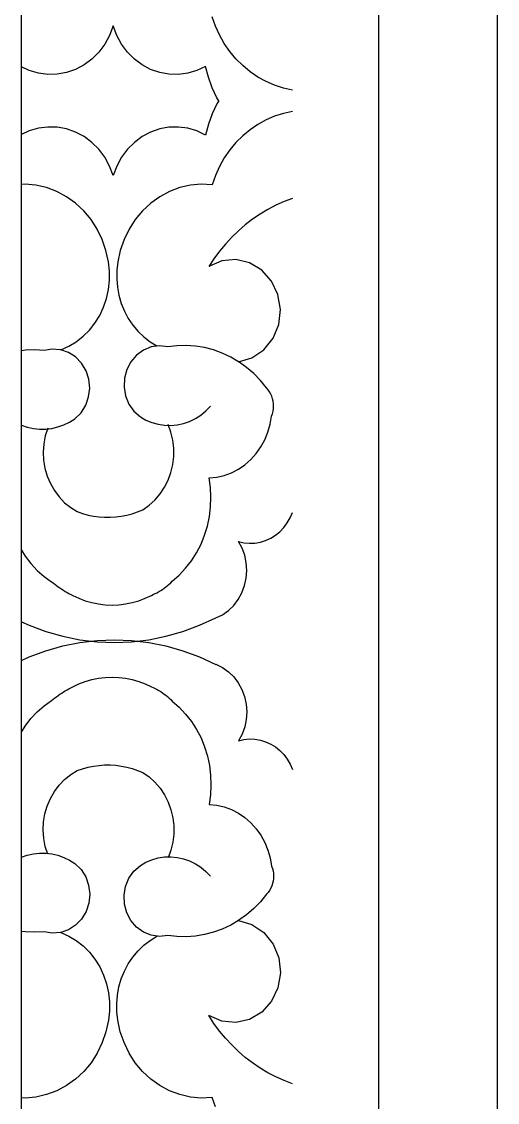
# Model space of a CAD drawing. Extents: x 1188826 to 1909461, y 608442 to 1651179.
# Drawn here: x 1668915 to 1669039.8, y 1030291.7 to 1030575.5 of the extents above; entities that cross this region are included whole.
import ezdxf

# ---------------------------------------------------------------- set-up
doc = ezdxf.new("R2010")
doc.units = 0
doc.header["$LTSCALE"] = 1000
doc.header["$MEASUREMENT"] = 0
doc.layers.add('立面线', color=40, linetype='Continuous')

msp = doc.modelspace()

# ---------------------------------------------------------------- linework, layer by layer
at = {"layer": '立面线'}
for p, q in [((1669039.81, 1028413.42), (1669039.81, 1032663.42)), ((1669008.6, 1032633.42), (1669008.6, 1028443.42)), ((1668914.97, 1028443.42), (1668914.97, 1032543.42)), ((1668965.8, 1030574.36), (1668964.93, 1030576.81)), ((1668938.97, 1030574.38), (1668938.03, 1030571.9)), ((1668939.91, 1030571.9), (1668938.97, 1030574.38)), ((1668966.87, 1030572.02), (1668965.8, 1030574.36)), ((1668936.77, 1030569.6), (1668935.22, 1030567.51)), ((1668938.03, 1030571.9), (1668936.77, 1030569.6)), ((1668941.17, 1030569.6), (1668939.91, 1030571.9)), ((1668942.73, 1030567.51), (1668941.17, 1030569.6)), ((1668968.13, 1030569.78), (1668966.87, 1030572.02)), ((1668969.58, 1030567.69), (1668968.13, 1030569.78)), ((1668935.22, 1030567.51), (1668933.39, 1030565.69)), ((1668944.55, 1030565.69), (1668942.73, 1030567.51)), ((1668971.2, 1030565.74), (1668969.58, 1030567.69)), ((1668931.35, 1030564.17), (1668929.12, 1030562.99)), ((1668933.39, 1030565.69), (1668931.35, 1030564.17)), ((1668946.59, 1030564.17), (1668944.55, 1030565.69)), ((1668948.82, 1030562.99), (1668946.59, 1030564.17)), ((1668972.98, 1030563.96), (1668971.2, 1030565.74)), ((1668974.9, 1030562.37), (1668972.98, 1030563.96)), ((1668916.97, 1030562.71), (1668914.97, 1030563.66)), ((1668919.36, 1030561.99), (1668916.97, 1030562.71)), ((1668921.82, 1030561.66), (1668919.36, 1030561.99)), ((1668924.31, 1030561.72), (1668921.82, 1030561.66)), ((1668926.76, 1030562.16), (1668924.31, 1030561.72)), ((1668929.12, 1030562.99), (1668926.76, 1030562.16)), ((1668951.19, 1030562.16), (1668948.82, 1030562.99)), ((1668953.63, 1030561.72), (1668951.19, 1030562.16)), ((1668956.12, 1030561.66), (1668953.63, 1030561.72)), ((1668958.58, 1030561.99), (1668956.12, 1030561.66)), ((1668960.98, 1030562.71), (1668958.58, 1030561.99)), ((1668963.25, 1030563.78), (1668960.98, 1030562.71)), ((1668963.98, 1030560.93), (1668963.25, 1030563.78)), ((1668976.95, 1030560.97), (1668974.9, 1030562.37)), ((1668964.97, 1030558.16), (1668963.98, 1030560.93)), ((1668979.11, 1030559.78), (1668976.95, 1030560.97)), ((1668981.36, 1030558.82), (1668979.11, 1030559.78)), ((1668983.69, 1030558.07), (1668981.36, 1030558.82)), ((1668966.22, 1030555.53), (1668964.97, 1030558.16)), ((1668966.68, 1030554.75), (1668966.22, 1030555.53)), ((1668986.06, 1030557.56), (1668983.69, 1030558.07)), ((1668966.22, 1030553.97), (1668964.97, 1030551.34)), ((1668966.68, 1030554.75), (1668966.22, 1030553.97)), ((1668964.97, 1030551.34), (1668963.98, 1030548.57)), ((1668979.11, 1030549.72), (1668976.95, 1030548.53)), ((1668981.36, 1030550.69), (1668979.11, 1030549.72)), ((1668983.69, 1030551.43), (1668981.36, 1030550.69)), ((1668986.06, 1030551.94), (1668983.69, 1030551.43)), ((1668919.36, 1030547.51), (1668916.97, 1030546.8)), ((1668921.82, 1030547.84), (1668919.36, 1030547.51)), ((1668924.31, 1030547.78), (1668921.82, 1030547.84)), ((1668926.76, 1030547.34), (1668924.31, 1030547.78)), ((1668929.12, 1030546.52), (1668926.76, 1030547.34)), ((1668951.19, 1030547.34), (1668948.82, 1030546.52)), ((1668953.63, 1030547.78), (1668951.19, 1030547.34)), ((1668956.12, 1030547.84), (1668953.63, 1030547.78)), ((1668958.58, 1030547.51), (1668956.12, 1030547.84)), ((1668960.98, 1030546.8), (1668958.58, 1030547.51)), ((1668963.98, 1030548.57), (1668963.25, 1030545.72)), ((1668974.9, 1030547.13), (1668972.98, 1030545.54)), ((1668976.95, 1030548.53), (1668974.9, 1030547.13)), ((1668916.97, 1030546.8), (1668914.97, 1030545.85)), ((1668931.35, 1030545.33), (1668929.12, 1030546.52)), ((1668933.39, 1030543.81), (1668931.35, 1030545.33)), ((1668946.59, 1030545.33), (1668944.55, 1030543.81)), ((1668948.82, 1030546.52), (1668946.59, 1030545.33)), ((1668963.25, 1030545.72), (1668960.98, 1030546.8)), ((1668972.98, 1030545.54), (1668971.2, 1030543.76)), ((1668935.22, 1030541.99), (1668933.39, 1030543.81)), ((1668936.77, 1030539.91), (1668935.22, 1030541.99)), ((1668942.73, 1030541.99), (1668941.17, 1030539.91)), ((1668944.55, 1030543.81), (1668942.73, 1030541.99)), ((1668969.58, 1030541.81), (1668968.13, 1030539.72)), ((1668971.2, 1030543.76), (1668969.58, 1030541.81)), ((1668938.03, 1030537.6), (1668936.77, 1030539.91)), ((1668941.17, 1030539.91), (1668939.91, 1030537.6)), ((1668968.13, 1030539.72), (1668966.87, 1030537.49)), ((1668938.97, 1030535.12), (1668938.03, 1030537.6)), ((1668939.91, 1030537.6), (1668938.97, 1030535.12)), ((1668966.87, 1030537.49), (1668965.8, 1030535.14)), ((1668915.86, 1030532.83), (1668914.97, 1030532.78)), ((1668918.7, 1030532.57), (1668915.86, 1030532.83)), ((1668962.09, 1030532.83), (1668959.24, 1030532.57)), ((1668964.93, 1030532.69), (1668962.09, 1030532.83)), ((1668965.8, 1030535.14), (1668964.93, 1030532.69)), ((1668921.49, 1030531.93), (1668918.7, 1030532.57)), ((1668924.18, 1030530.92), (1668921.49, 1030531.93)), ((1668926.73, 1030529.55), (1668924.18, 1030530.92)), ((1668953.76, 1030530.92), (1668951.21, 1030529.55)), ((1668956.45, 1030531.93), (1668953.76, 1030530.92)), ((1668959.24, 1030532.57), (1668956.45, 1030531.93)), ((1668929.11, 1030527.85), (1668926.73, 1030529.55)), ((1668931.26, 1030525.83), (1668929.11, 1030527.85)), ((1668948.83, 1030527.85), (1668946.68, 1030525.83)), ((1668951.21, 1030529.55), (1668948.83, 1030527.85)), ((1668981.7, 1030527.28), (1668979.59, 1030526.18)), ((1668983.86, 1030528.24), (1668981.7, 1030527.28)), ((1668986.06, 1030529.08), (1668983.86, 1030528.24)), ((1668933.17, 1030523.55), (1668931.26, 1030525.83)), ((1668946.68, 1030525.83), (1668944.77, 1030523.55)), ((1668977.55, 1030524.96), (1668975.57, 1030523.61)), ((1668979.59, 1030526.18), (1668977.55, 1030524.96)), ((1668934.79, 1030521.02), (1668933.17, 1030523.55)), ((1668944.77, 1030523.55), (1668943.15, 1030521.02)), ((1668973.67, 1030522.15), (1668971.84, 1030520.58)), ((1668975.57, 1030523.61), (1668973.67, 1030522.15)), ((1668936.11, 1030518.29), (1668934.79, 1030521.02)), ((1668943.15, 1030521.02), (1668941.84, 1030518.29)), ((1668970.1, 1030518.89), (1668968.45, 1030517.11)), ((1668971.84, 1030520.58), (1668970.1, 1030518.89)), ((1668937.09, 1030515.4), (1668936.11, 1030518.29)), ((1668941.84, 1030518.29), (1668940.85, 1030515.4)), ((1668968.45, 1030517.11), (1668966.89, 1030515.23)), ((1668937.73, 1030512.4), (1668937.09, 1030515.4)), ((1668940.85, 1030515.4), (1668940.21, 1030512.4)), ((1668965.44, 1030513.25), (1668964.09, 1030511.19)), ((1668966.89, 1030515.23), (1668965.44, 1030513.25)), ((1668971.18, 1030513.01), (1668967.51, 1030512.67)), ((1668974.78, 1030512.18), (1668971.18, 1030513.01)), ((1668938.01, 1030510), (1668937.73, 1030512.4)), ((1668938.02, 1030507.58), (1668938.01, 1030510)), ((1668939.95, 1030510.21), (1668939.91, 1030508.01)), ((1668940.21, 1030512.4), (1668939.95, 1030510.21)), ((1668967.51, 1030512.67), (1668964.09, 1030511.19)), ((1668977.99, 1030510.25), (1668974.78, 1030512.18)), ((1668980.55, 1030507.39), (1668977.99, 1030510.25)), ((1668937.76, 1030505.17), (1668938.02, 1030507.58)), ((1668939.91, 1030508.01), (1668940.09, 1030505.81)), ((1668982.22, 1030503.86), (1668980.55, 1030507.39)), ((1668937.24, 1030502.81), (1668937.76, 1030505.17)), ((1668940.09, 1030505.81), (1668940.49, 1030503.64)), ((1668936.47, 1030500.54), (1668937.24, 1030502.81)), ((1668940.49, 1030503.64), (1668941.1, 1030501.53)), ((1668941.1, 1030501.53), (1668941.92, 1030499.51)), ((1668982.87, 1030499.95), (1668982.22, 1030503.86)), ((1668935.46, 1030498.38), (1668936.47, 1030500.54)), ((1668941.92, 1030499.51), (1668942.93, 1030497.59)), ((1668982.43, 1030496), (1668982.87, 1030499.95)), ((1668932.76, 1030494.52), (1668934.21, 1030496.36)), ((1668934.21, 1030496.36), (1668935.46, 1030498.38)), ((1668942.93, 1030497.59), (1668944.13, 1030495.81)), ((1668944.13, 1030495.81), (1668945.51, 1030494.17)), ((1668980.94, 1030492.37), (1668982.43, 1030496)), ((1668931.11, 1030492.88), (1668932.76, 1030494.52)), ((1668945.51, 1030494.17), (1668947.03, 1030492.7)), ((1668925.26, 1030489.35), (1668927.33, 1030490.27)), ((1668927.33, 1030490.27), (1668929.29, 1030491.45)), ((1668929.29, 1030491.45), (1668931.11, 1030492.88)), ((1668947.03, 1030492.7), (1668948.7, 1030491.42)), ((1668948.7, 1030491.42), (1668950.48, 1030490.34)), ((1668951.14, 1030490.37), (1668948.97, 1030490.07)), ((1668953.31, 1030490.12), (1668951.14, 1030490.37)), ((1668955.71, 1030490.4), (1668953.31, 1030490.12)), ((1668958.14, 1030490.46), (1668955.71, 1030490.4)), ((1668960.56, 1030490.29), (1668958.14, 1030490.46)), ((1668962.95, 1030489.9), (1668960.56, 1030490.29)), ((1668978.53, 1030489.36), (1668980.94, 1030492.37)), ((1668916, 1030489.21), (1668914.97, 1030489.07)), ((1668918.42, 1030489.29), (1668916, 1030489.21)), ((1668920.84, 1030489.15), (1668918.42, 1030489.29)), ((1668922.99, 1030489.53), (1668920.84, 1030489.15)), ((1668925.17, 1030489.36), (1668922.99, 1030489.53)), ((1668925.26, 1030489.35), (1668925.17, 1030489.36)), ((1668927.25, 1030488.66), (1668925.26, 1030489.35)), ((1668929.13, 1030487.46), (1668927.25, 1030488.66)), ((1668930.7, 1030485.83), (1668929.13, 1030487.46)), ((1668945.12, 1030487.94), (1668943.63, 1030486.21)), ((1668946.93, 1030489.25), (1668945.12, 1030487.94)), ((1668948.97, 1030490.07), (1668946.93, 1030489.25)), ((1668965.31, 1030489.28), (1668962.95, 1030489.9)), ((1668967.61, 1030488.44), (1668965.31, 1030489.28)), ((1668969.83, 1030487.4), (1668967.61, 1030488.44)), ((1668971.87, 1030486.2), (1668969.83, 1030487.4)), ((1668971.87, 1030486.2), (1668975.42, 1030487.25)), ((1668975.42, 1030487.25), (1668978.53, 1030489.36)), ((1668931.87, 1030483.84), (1668930.7, 1030485.83)), ((1668943.63, 1030486.21), (1668942.56, 1030484.16)), ((1668971.95, 1030486.14), (1668971.87, 1030486.2)), ((1668973.97, 1030484.7), (1668971.95, 1030486.14)), ((1668975.87, 1030483.07), (1668973.97, 1030484.7)), ((1668932.6, 1030481.62), (1668931.87, 1030483.84)), ((1668932.83, 1030479.28), (1668932.6, 1030481.62)), ((1668941.95, 1030481.9), (1668941.84, 1030479.55)), ((1668942.56, 1030484.16), (1668941.95, 1030481.9)), ((1668977.63, 1030481.27), (1668975.87, 1030483.07)), ((1668932.55, 1030476.95), (1668932.83, 1030479.28)), ((1668941.84, 1030479.55), (1668942.24, 1030477.24)), ((1668979.23, 1030479.31), (1668977.63, 1030481.27)), ((1668979.66, 1030478.82), (1668979.23, 1030479.31)), ((1668980.03, 1030478.29), (1668979.66, 1030478.82)), ((1668931.78, 1030474.75), (1668932.55, 1030476.95)), ((1668942.24, 1030477.24), (1668943.12, 1030475.08)), ((1668980.35, 1030477.72), (1668980.03, 1030478.29)), ((1668980.62, 1030477.11), (1668980.35, 1030477.72)), ((1668980.83, 1030476.48), (1668980.62, 1030477.11)), ((1668980.98, 1030475.83), (1668980.83, 1030476.48)), ((1668930.56, 1030472.8), (1668931.78, 1030474.75)), ((1668943.12, 1030475.08), (1668944.44, 1030473.21)), ((1668944.44, 1030473.21), (1668946.12, 1030471.71)), ((1668961.99, 1030472.2), (1668963.32, 1030473.3)), ((1668963.32, 1030473.3), (1668964.52, 1030474.55)), ((1668980.79, 1030472.53), (1668980.95, 1030473.18)), ((1668980.95, 1030473.18), (1668981.06, 1030473.84)), ((1668981.07, 1030475.17), (1668980.98, 1030475.83)), ((1668981.06, 1030473.84), (1668981.09, 1030474.5)), ((1668981.09, 1030474.5), (1668981.07, 1030475.17)), ((1668926.05, 1030469.61), (1668927.54, 1030470.32)), ((1668927.54, 1030470.32), (1668928.96, 1030471.2)), ((1668928.96, 1030471.2), (1668930.56, 1030472.8)), ((1668946.12, 1030471.71), (1668947.6, 1030470.87)), ((1668947.6, 1030470.87), (1668949.17, 1030470.22)), ((1668949.17, 1030470.22), (1668950.79, 1030469.77)), ((1668957.43, 1030469.97), (1668959.02, 1030470.53)), ((1668959.02, 1030470.53), (1668960.55, 1030471.27)), ((1668960.55, 1030471.27), (1668961.99, 1030472.2)), ((1668980.21, 1030469.76), (1668980.57, 1030471.91)), ((1668980.57, 1030471.91), (1668980.79, 1030472.53)), ((1668914.97, 1030469.53), (1668916.44, 1030469.03)), ((1668916.44, 1030469.03), (1668918.04, 1030468.68)), ((1668918.04, 1030468.68), (1668919.66, 1030468.5)), ((1668919.66, 1030468.5), (1668921.29, 1030468.51)), ((1668921.81, 1030468.78), (1668921.17, 1030466.73)), ((1668921.29, 1030468.51), (1668922.91, 1030468.7)), ((1668922.91, 1030468.7), (1668924.5, 1030469.07)), ((1668924.5, 1030469.07), (1668926.05, 1030469.61)), ((1668950.79, 1030469.77), (1668952.44, 1030469.51)), ((1668952.44, 1030469.51), (1668954.12, 1030469.46)), ((1668954.12, 1030467.71), (1668953.38, 1030469.72)), ((1668954.12, 1030469.46), (1668955.79, 1030469.61)), ((1668954.63, 1030465.63), (1668954.12, 1030467.71)), ((1668955.79, 1030469.61), (1668957.43, 1030469.97)), ((1668978.8, 1030465.69), (1668979.61, 1030467.68)), ((1668979.61, 1030467.68), (1668980.21, 1030469.76)), ((1668920.77, 1030464.62), (1668920.62, 1030462.47)), ((1668921.17, 1030466.73), (1668920.77, 1030464.62)), ((1668954.89, 1030463.49), (1668954.63, 1030465.63)), ((1668977.77, 1030463.82), (1668978.8, 1030465.69)), ((1668920.62, 1030462.47), (1668920.73, 1030460.32)), ((1668954.89, 1030461.34), (1668954.89, 1030463.49)), ((1668975.13, 1030460.53), (1668976.54, 1030462.09)), ((1668976.54, 1030462.09), (1668977.77, 1030463.82)), ((1668920.73, 1030460.32), (1668921.08, 1030458.2)), ((1668954.16, 1030457.11), (1668954.65, 1030459.2)), ((1668954.65, 1030459.2), (1668954.89, 1030461.34)), ((1668971.86, 1030457.99), (1668973.56, 1030459.15)), ((1668973.56, 1030459.15), (1668975.13, 1030460.53)), ((1668921.08, 1030458.2), (1668921.67, 1030456.14)), ((1668921.67, 1030456.14), (1668922.5, 1030454.18)), ((1668953.44, 1030455.1), (1668954.16, 1030457.11)), ((1668966.15, 1030455.9), (1668968.12, 1030456.35)), ((1668968.12, 1030456.35), (1668970.04, 1030457.05)), ((1668970.04, 1030457.05), (1668971.86, 1030457.99)), ((1668922.5, 1030454.18), (1668923.55, 1030452.35)), ((1668951.32, 1030451.46), (1668952.48, 1030453.21)), ((1668952.48, 1030453.21), (1668953.44, 1030455.1)), ((1668964.14, 1030455.71), (1668966.15, 1030455.9)), ((1668964.51, 1030453.18), (1668964.14, 1030455.71)), ((1668923.55, 1030452.35), (1668924.8, 1030450.67)), ((1668924.8, 1030450.67), (1668926.24, 1030449.17)), ((1668949.96, 1030449.88), (1668951.32, 1030451.46)), ((1668964.65, 1030450.62), (1668964.51, 1030453.18)), ((1668964.57, 1030448.07), (1668964.65, 1030450.62)), ((1668926.24, 1030449.17), (1668927.84, 1030447.88)), ((1668927.84, 1030447.88), (1668929.58, 1030446.82)), ((1668946.74, 1030447.33), (1668948.42, 1030448.5)), ((1668948.42, 1030448.5), (1668949.96, 1030449.88)), ((1668964.26, 1030445.53), (1668964.57, 1030448.07)), ((1668929.58, 1030446.82), (1668930.97, 1030446.34)), ((1668930.97, 1030446.34), (1668932.39, 1030445.94)), ((1668932.39, 1030445.94), (1668933.83, 1030445.65)), ((1668933.83, 1030445.65), (1668935.28, 1030445.45)), ((1668935.28, 1030445.45), (1668936.74, 1030445.35)), ((1668936.74, 1030445.35), (1668938.21, 1030445.34)), ((1668938.21, 1030445.34), (1668939.67, 1030445.43)), ((1668939.67, 1030445.43), (1668941.12, 1030445.62)), ((1668941.12, 1030445.62), (1668942.56, 1030445.91)), ((1668942.56, 1030445.91), (1668943.98, 1030446.29)), ((1668943.98, 1030446.29), (1668945.38, 1030446.76)), ((1668945.38, 1030446.76), (1668946.74, 1030447.33)), ((1668963.74, 1030443.03), (1668964.26, 1030445.53)), ((1668984.68, 1030443.84), (1668985.45, 1030445.16)), ((1668985.45, 1030445.16), (1668986.06, 1030446.57)), ((1668962.99, 1030440.6), (1668963.74, 1030443.03)), ((1668982.73, 1030441.56), (1668983.77, 1030442.63)), ((1668983.77, 1030442.63), (1668984.68, 1030443.84)), ((1668962.04, 1030438.26), (1668962.99, 1030440.6)), ((1668977.61, 1030438.81), (1668979, 1030439.24)), ((1668979, 1030439.24), (1668980.33, 1030439.85)), ((1668980.33, 1030439.85), (1668981.58, 1030440.62)), ((1668981.58, 1030440.62), (1668982.73, 1030441.56)), ((1668914.97, 1030436.71), (1668915.93, 1030435.13)), ((1668960.88, 1030436.03), (1668962.04, 1030438.26)), ((1668972.83, 1030437.23), (1668971.9, 1030438.98)), ((1668971.9, 1030438.98), (1668973.31, 1030438.66)), ((1668973.52, 1030435.35), (1668972.83, 1030437.23)), ((1668973.31, 1030438.66), (1668974.74, 1030438.52)), ((1668974.74, 1030438.52), (1668976.19, 1030438.57)), ((1668976.19, 1030438.57), (1668977.61, 1030438.81)), ((1668915.93, 1030435.13), (1668917.4, 1030433.18)), ((1668958.01, 1030431.96), (1668959.53, 1030433.92)), ((1668959.53, 1030433.92), (1668960.88, 1030436.03)), ((1668973.93, 1030433.38), (1668973.52, 1030435.35)), ((1668974.06, 1030431.36), (1668973.93, 1030433.38)), ((1668917.4, 1030433.18), (1668919.04, 1030431.4)), ((1668919.04, 1030431.4), (1668920.84, 1030429.81)), ((1668956.32, 1030430.17), (1668958.01, 1030431.96)), ((1668973.9, 1030429.34), (1668974.06, 1030431.36)), ((1668920.84, 1030429.81), (1668922.78, 1030428.43)), ((1668922.78, 1030428.43), (1668923.21, 1030428.08)), ((1668923.21, 1030428.08), (1668923.66, 1030427.74)), ((1668923.66, 1030427.74), (1668924.11, 1030427.41)), ((1668953.25, 1030427.41), (1668953.67, 1030427.77)), ((1668953.67, 1030427.77), (1668954.08, 1030428.16)), ((1668954.08, 1030428.16), (1668954.47, 1030428.55)), ((1668954.47, 1030428.55), (1668956.32, 1030430.17)), ((1668973.47, 1030427.38), (1668973.9, 1030429.34)), ((1668924.11, 1030427.41), (1668924.56, 1030427.09)), ((1668924.56, 1030427.09), (1668925.02, 1030426.78)), ((1668925.02, 1030426.78), (1668925.48, 1030426.47)), ((1668925.48, 1030426.47), (1668925.95, 1030426.18)), ((1668925.95, 1030426.18), (1668926.43, 1030425.89)), ((1668926.43, 1030425.89), (1668926.9, 1030425.61)), ((1668926.9, 1030425.61), (1668927.39, 1030425.34)), ((1668927.39, 1030425.34), (1668927.87, 1030425.08)), ((1668927.87, 1030425.08), (1668928.36, 1030424.83)), ((1668928.36, 1030424.83), (1668929.99, 1030424.06)), ((1668947.39, 1030424.06), (1668949.02, 1030424.83)), ((1668949.02, 1030424.83), (1668949.52, 1030425.05)), ((1668949.52, 1030425.05), (1668950.02, 1030425.28)), ((1668950.02, 1030425.28), (1668950.51, 1030425.54)), ((1668950.51, 1030425.54), (1668950.99, 1030425.81)), ((1668950.99, 1030425.81), (1668951.46, 1030426.09)), ((1668951.46, 1030426.09), (1668951.92, 1030426.4)), ((1668951.92, 1030426.4), (1668952.37, 1030426.72)), ((1668952.37, 1030426.72), (1668952.81, 1030427.06)), ((1668952.81, 1030427.06), (1668953.25, 1030427.41)), ((1668971.81, 1030423.77), (1668972.77, 1030425.5)), ((1668972.77, 1030425.5), (1668973.47, 1030427.38)), ((1668929.99, 1030424.06), (1668931.67, 1030423.42)), ((1668931.67, 1030423.42), (1668933.39, 1030422.92)), ((1668933.39, 1030422.92), (1668935.14, 1030422.57)), ((1668935.14, 1030422.57), (1668936.91, 1030422.35)), ((1668936.91, 1030422.35), (1668938.69, 1030422.28)), ((1668938.69, 1030422.28), (1668940.47, 1030422.35)), ((1668940.47, 1030422.35), (1668942.24, 1030422.57)), ((1668942.24, 1030422.57), (1668943.99, 1030422.92)), ((1668943.99, 1030422.92), (1668945.71, 1030423.42)), ((1668945.71, 1030423.42), (1668947.39, 1030424.06)), ((1668969.22, 1030420.85), (1668970.62, 1030422.2)), ((1668970.62, 1030422.2), (1668971.81, 1030423.77)), ((1668965.95, 1030418.91), (1668967.65, 1030419.75)), ((1668967.65, 1030419.75), (1668969.22, 1030420.85)), ((1668914.97, 1030417.89), (1668916.96, 1030416.98)), ((1668916.96, 1030416.98), (1668921.34, 1030415.36)), ((1668957.27, 1030415.36), (1668961.65, 1030416.98)), ((1668961.65, 1030416.98), (1668965.95, 1030418.95)), ((1668921.34, 1030415.36), (1668925.78, 1030414.09)), ((1668925.78, 1030414.09), (1668930.26, 1030413.18)), ((1668948.35, 1030413.18), (1668952.83, 1030414.09)), ((1668952.83, 1030414.09), (1668957.27, 1030415.36)), ((1668921.34, 1030410.28), (1668925.78, 1030411.54)), ((1668925.78, 1030411.54), (1668930.26, 1030412.45)), ((1668930.26, 1030413.18), (1668934.77, 1030412.63)), ((1668930.26, 1030412.45), (1668934.77, 1030413)), ((1668934.77, 1030413), (1668939.3, 1030413.18)), ((1668934.77, 1030412.63), (1668939.3, 1030412.45)), ((1668939.3, 1030413.18), (1668943.83, 1030413)), ((1668939.3, 1030412.45), (1668943.83, 1030412.63)), ((1668943.83, 1030412.63), (1668948.35, 1030413.18)), ((1668943.83, 1030413), (1668948.35, 1030412.45)), ((1668948.35, 1030412.45), (1668952.83, 1030411.54)), ((1668952.83, 1030411.54), (1668957.27, 1030410.28)), ((1668914.97, 1030407.74), (1668916.96, 1030408.66)), ((1668916.96, 1030408.66), (1668921.34, 1030410.28)), ((1668957.27, 1030410.28), (1668961.65, 1030408.66)), ((1668961.65, 1030408.66), (1668965.95, 1030406.69)), ((1668965.95, 1030406.73), (1668967.65, 1030405.89)), ((1668967.65, 1030405.89), (1668969.22, 1030404.78)), ((1668929.99, 1030401.57), (1668931.67, 1030402.21)), ((1668931.67, 1030402.21), (1668933.39, 1030402.71)), ((1668933.39, 1030402.71), (1668935.14, 1030403.07)), ((1668935.14, 1030403.07), (1668936.91, 1030403.28)), ((1668936.91, 1030403.28), (1668938.69, 1030403.35)), ((1668938.69, 1030403.35), (1668940.47, 1030403.28)), ((1668940.47, 1030403.28), (1668942.24, 1030403.07)), ((1668942.24, 1030403.07), (1668943.99, 1030402.71)), ((1668943.99, 1030402.71), (1668945.71, 1030402.21)), ((1668945.71, 1030402.21), (1668947.39, 1030401.57)), ((1668969.22, 1030404.78), (1668970.62, 1030403.43)), ((1668970.62, 1030403.43), (1668971.81, 1030401.87)), ((1668925.48, 1030399.16), (1668925.95, 1030399.46)), ((1668925.95, 1030399.46), (1668926.43, 1030399.74)), ((1668926.43, 1030399.74), (1668926.9, 1030400.02)), ((1668926.9, 1030400.02), (1668927.39, 1030400.29)), ((1668927.39, 1030400.29), (1668927.87, 1030400.55)), ((1668927.87, 1030400.55), (1668928.36, 1030400.81)), ((1668928.36, 1030400.81), (1668929.99, 1030401.57)), ((1668947.39, 1030401.57), (1668949.02, 1030400.81)), ((1668949.02, 1030400.81), (1668949.52, 1030400.59)), ((1668949.52, 1030400.59), (1668950.02, 1030400.35)), ((1668950.02, 1030400.35), (1668950.51, 1030400.1)), ((1668950.51, 1030400.1), (1668950.99, 1030399.83)), ((1668950.99, 1030399.83), (1668951.46, 1030399.54)), ((1668951.46, 1030399.54), (1668951.92, 1030399.24)), ((1668971.81, 1030401.87), (1668972.77, 1030400.13)), ((1668972.77, 1030400.13), (1668973.47, 1030398.26)), ((1668920.84, 1030395.82), (1668922.78, 1030397.21)), ((1668922.78, 1030397.21), (1668923.21, 1030397.55)), ((1668923.21, 1030397.55), (1668923.66, 1030397.89)), ((1668923.66, 1030397.89), (1668924.11, 1030398.22)), ((1668924.11, 1030398.22), (1668924.56, 1030398.54)), ((1668924.56, 1030398.54), (1668925.02, 1030398.85)), ((1668925.02, 1030398.85), (1668925.48, 1030399.16)), ((1668951.92, 1030399.24), (1668952.37, 1030398.92)), ((1668952.37, 1030398.92), (1668952.81, 1030398.58)), ((1668952.81, 1030398.58), (1668953.25, 1030398.23)), ((1668953.25, 1030398.23), (1668953.67, 1030397.86)), ((1668953.67, 1030397.86), (1668954.08, 1030397.48)), ((1668954.08, 1030397.48), (1668954.47, 1030397.08)), ((1668954.47, 1030397.08), (1668956.32, 1030395.47)), ((1668973.47, 1030398.26), (1668973.9, 1030396.29)), ((1668917.4, 1030392.45), (1668919.04, 1030394.23)), ((1668919.04, 1030394.23), (1668920.84, 1030395.82)), ((1668956.32, 1030395.47), (1668958.01, 1030393.67)), ((1668958.01, 1030393.67), (1668959.53, 1030391.71)), ((1668973.9, 1030396.29), (1668974.06, 1030394.27)), ((1668974.06, 1030394.27), (1668973.93, 1030392.26)), ((1668915.93, 1030390.51), (1668917.4, 1030392.45)), ((1668959.53, 1030391.71), (1668960.88, 1030389.61)), ((1668973.93, 1030392.26), (1668973.52, 1030390.28)), ((1668914.97, 1030388.93), (1668915.93, 1030390.51)), ((1668960.88, 1030389.61), (1668962.04, 1030387.37)), ((1668972.83, 1030388.4), (1668971.9, 1030386.65)), ((1668973.52, 1030390.28), (1668972.83, 1030388.4)), ((1668962.04, 1030387.37), (1668962.99, 1030385.03)), ((1668971.9, 1030386.65), (1668973.31, 1030386.98)), ((1668973.31, 1030386.98), (1668974.74, 1030387.11)), ((1668974.74, 1030387.11), (1668976.19, 1030387.06)), ((1668976.19, 1030387.06), (1668977.61, 1030386.82)), ((1668977.61, 1030386.82), (1668979, 1030386.39)), ((1668979, 1030386.39), (1668980.33, 1030385.79)), ((1668980.33, 1030385.79), (1668981.58, 1030385.01)), ((1668962.99, 1030385.03), (1668963.74, 1030382.6)), ((1668963.74, 1030382.6), (1668964.26, 1030380.11)), ((1668981.58, 1030385.01), (1668982.73, 1030384.08)), ((1668982.73, 1030384.08), (1668983.77, 1030383)), ((1668983.77, 1030383), (1668984.68, 1030381.79)), ((1668930.97, 1030379.3), (1668932.39, 1030379.69)), ((1668932.39, 1030379.69), (1668933.83, 1030379.98)), ((1668933.83, 1030379.98), (1668935.28, 1030380.18)), ((1668935.28, 1030380.18), (1668936.74, 1030380.29)), ((1668936.74, 1030380.29), (1668938.21, 1030380.29)), ((1668938.21, 1030380.29), (1668939.67, 1030380.2)), ((1668939.67, 1030380.2), (1668941.12, 1030380.01)), ((1668941.12, 1030380.01), (1668942.56, 1030379.73)), ((1668942.56, 1030379.73), (1668943.98, 1030379.34)), ((1668964.26, 1030380.11), (1668964.57, 1030377.57)), ((1668984.68, 1030381.79), (1668985.45, 1030380.48)), ((1668985.45, 1030380.48), (1668986.06, 1030379.07)), ((1668926.24, 1030376.46), (1668927.84, 1030377.75)), ((1668927.84, 1030377.75), (1668929.58, 1030378.81)), ((1668929.58, 1030378.81), (1668930.97, 1030379.3)), ((1668943.98, 1030379.34), (1668945.38, 1030378.87)), ((1668945.38, 1030378.87), (1668946.74, 1030378.3)), ((1668946.74, 1030378.3), (1668948.42, 1030377.14)), ((1668948.42, 1030377.14), (1668949.96, 1030375.76)), ((1668964.57, 1030377.57), (1668964.65, 1030375.01)), ((1668923.55, 1030373.29), (1668924.8, 1030374.97)), ((1668924.8, 1030374.97), (1668926.24, 1030376.46)), ((1668949.96, 1030375.76), (1668951.32, 1030374.18)), ((1668951.32, 1030374.18), (1668952.48, 1030372.43)), ((1668964.65, 1030375.01), (1668964.51, 1030372.46)), ((1668921.67, 1030369.49), (1668922.5, 1030371.45)), ((1668922.5, 1030371.45), (1668923.55, 1030373.29)), ((1668952.48, 1030372.43), (1668953.44, 1030370.53)), ((1668964.51, 1030372.46), (1668964.14, 1030369.93)), ((1668921.08, 1030367.43), (1668921.67, 1030369.49)), ((1668953.44, 1030370.53), (1668954.16, 1030368.53)), ((1668954.16, 1030368.53), (1668954.65, 1030366.44)), ((1668964.14, 1030369.93), (1668966.15, 1030369.73)), ((1668966.15, 1030369.73), (1668968.12, 1030369.28)), ((1668968.12, 1030369.28), (1668970.04, 1030368.58)), ((1668970.04, 1030368.58), (1668971.86, 1030367.64)), ((1668920.62, 1030363.16), (1668920.73, 1030365.31)), ((1668920.73, 1030365.31), (1668921.08, 1030367.43)), ((1668954.65, 1030366.44), (1668954.89, 1030364.3)), ((1668971.86, 1030367.64), (1668973.56, 1030366.48)), ((1668973.56, 1030366.48), (1668975.13, 1030365.11)), ((1668920.77, 1030361.01), (1668920.62, 1030363.16)), ((1668954.89, 1030364.3), (1668954.89, 1030362.14)), ((1668975.13, 1030365.11), (1668976.54, 1030363.55)), ((1668976.54, 1030363.55), (1668977.77, 1030361.82)), ((1668921.17, 1030358.9), (1668920.77, 1030361.01)), ((1668954.63, 1030360), (1668954.12, 1030357.92)), ((1668954.89, 1030362.14), (1668954.63, 1030360)), ((1668977.77, 1030361.82), (1668978.8, 1030359.94)), ((1668978.8, 1030359.94), (1668979.61, 1030357.95)), ((1668916.44, 1030356.61), (1668918.04, 1030356.96)), ((1668918.04, 1030356.96), (1668919.66, 1030357.13)), ((1668919.66, 1030357.13), (1668921.29, 1030357.12)), ((1668921.81, 1030356.86), (1668921.17, 1030358.9)), ((1668921.29, 1030357.12), (1668922.91, 1030356.93)), ((1668922.91, 1030356.93), (1668924.5, 1030356.56)), ((1668954.12, 1030357.92), (1668953.38, 1030355.92)), ((1668979.61, 1030357.95), (1668980.21, 1030355.87)), ((1668914.97, 1030356.11), (1668916.44, 1030356.61)), ((1668924.5, 1030356.56), (1668926.05, 1030356.02)), ((1668926.05, 1030356.02), (1668927.54, 1030355.31)), ((1668927.54, 1030355.31), (1668928.96, 1030354.43)), ((1668928.96, 1030354.43), (1668930.56, 1030352.84)), ((1668944.44, 1030352.43), (1668946.12, 1030353.92)), ((1668946.12, 1030353.92), (1668947.6, 1030354.76)), ((1668947.6, 1030354.76), (1668949.17, 1030355.41)), ((1668949.17, 1030355.41), (1668950.79, 1030355.87)), ((1668950.79, 1030355.87), (1668952.44, 1030356.12)), ((1668952.44, 1030356.12), (1668954.12, 1030356.17)), ((1668954.12, 1030356.17), (1668955.79, 1030356.02)), ((1668955.79, 1030356.02), (1668957.43, 1030355.66)), ((1668957.43, 1030355.66), (1668959.02, 1030355.11)), ((1668959.02, 1030355.11), (1668960.55, 1030354.36)), ((1668960.55, 1030354.36), (1668961.99, 1030353.43)), ((1668980.21, 1030355.87), (1668980.57, 1030353.73)), ((1668930.56, 1030352.84), (1668931.78, 1030350.89)), ((1668943.12, 1030350.55), (1668944.44, 1030352.43)), ((1668961.99, 1030353.43), (1668963.32, 1030352.34)), ((1668963.32, 1030352.34), (1668964.52, 1030351.08)), ((1668980.57, 1030353.73), (1668980.79, 1030353.1)), ((1668980.79, 1030353.1), (1668980.95, 1030352.46)), ((1668980.95, 1030352.46), (1668981.06, 1030351.8)), ((1668981.06, 1030351.8), (1668981.09, 1030351.13)), ((1668981.09, 1030351.13), (1668981.07, 1030350.46)), ((1668931.78, 1030350.89), (1668932.55, 1030348.68)), ((1668932.55, 1030348.68), (1668932.83, 1030346.35)), ((1668941.84, 1030346.08), (1668942.24, 1030348.4)), ((1668942.24, 1030348.4), (1668943.12, 1030350.55)), ((1668980.62, 1030348.52), (1668980.35, 1030347.92)), ((1668980.83, 1030349.15), (1668980.62, 1030348.52)), ((1668980.98, 1030349.8), (1668980.83, 1030349.15)), ((1668981.07, 1030350.46), (1668980.98, 1030349.8)), ((1668932.83, 1030346.35), (1668932.6, 1030344.01)), ((1668941.95, 1030343.73), (1668941.84, 1030346.08)), ((1668979.23, 1030346.32), (1668977.63, 1030344.37)), ((1668979.66, 1030346.81), (1668979.23, 1030346.32)), ((1668980.03, 1030347.35), (1668979.66, 1030346.81)), ((1668980.35, 1030347.92), (1668980.03, 1030347.35)), ((1668932.6, 1030344.01), (1668931.87, 1030341.79)), ((1668942.56, 1030341.47), (1668941.95, 1030343.73)), ((1668975.87, 1030342.56), (1668973.97, 1030340.93)), ((1668977.63, 1030344.37), (1668975.87, 1030342.56)), ((1668930.7, 1030339.81), (1668929.13, 1030338.17)), ((1668931.87, 1030341.79), (1668930.7, 1030339.81)), ((1668943.63, 1030339.42), (1668942.56, 1030341.47)), ((1668973.97, 1030340.93), (1668971.95, 1030339.49)), ((1668927.25, 1030336.97), (1668925.26, 1030336.29)), ((1668929.13, 1030338.17), (1668927.25, 1030336.97)), ((1668945.12, 1030337.7), (1668943.63, 1030339.42)), ((1668946.93, 1030336.39), (1668945.12, 1030337.7)), ((1668967.61, 1030337.19), (1668965.31, 1030336.35)), ((1668969.83, 1030338.24), (1668967.61, 1030337.19)), ((1668971.87, 1030339.43), (1668969.83, 1030338.24)), ((1668971.95, 1030339.49), (1668971.87, 1030339.43)), ((1668971.87, 1030339.43), (1668975.42, 1030338.39)), ((1668975.42, 1030338.39), (1668978.53, 1030336.27)), ((1668916, 1030336.43), (1668914.97, 1030336.56)), ((1668918.42, 1030336.34), (1668916, 1030336.43)), ((1668920.84, 1030336.48), (1668918.42, 1030336.34)), ((1668922.99, 1030336.1), (1668920.84, 1030336.48)), ((1668925.17, 1030336.27), (1668922.99, 1030336.1)), ((1668925.26, 1030336.29), (1668925.17, 1030336.27)), ((1668925.26, 1030336.29), (1668927.33, 1030335.36)), ((1668927.33, 1030335.36), (1668929.29, 1030334.18)), ((1668929.29, 1030334.18), (1668931.11, 1030332.76)), ((1668948.97, 1030335.56), (1668946.93, 1030336.39)), ((1668947.03, 1030332.93), (1668948.7, 1030334.22)), ((1668948.7, 1030334.22), (1668950.48, 1030335.3)), ((1668951.14, 1030335.27), (1668948.97, 1030335.56)), ((1668953.31, 1030335.52), (1668951.14, 1030335.27)), ((1668955.71, 1030335.23), (1668953.31, 1030335.52)), ((1668958.14, 1030335.17), (1668955.71, 1030335.23)), ((1668960.56, 1030335.34), (1668958.14, 1030335.17)), ((1668962.95, 1030335.74), (1668960.56, 1030335.34)), ((1668965.31, 1030336.35), (1668962.95, 1030335.74)), ((1668978.53, 1030336.27), (1668980.94, 1030333.26)), ((1668931.11, 1030332.76), (1668932.76, 1030331.11)), ((1668944.13, 1030329.83), (1668945.51, 1030331.46)), ((1668945.51, 1030331.46), (1668947.03, 1030332.93)), ((1668980.94, 1030333.26), (1668982.43, 1030329.63)), ((1668932.76, 1030331.11), (1668934.21, 1030329.27)), ((1668934.21, 1030329.27), (1668935.46, 1030327.25)), ((1668942.93, 1030328.04), (1668944.13, 1030329.83)), ((1668982.43, 1030329.63), (1668982.87, 1030325.69)), ((1668935.46, 1030327.25), (1668936.47, 1030325.09)), ((1668941.1, 1030324.1), (1668941.92, 1030326.12)), ((1668941.92, 1030326.12), (1668942.93, 1030328.04)), ((1668982.87, 1030325.69), (1668982.22, 1030321.78)), ((1668936.47, 1030325.09), (1668937.24, 1030322.82)), ((1668937.24, 1030322.82), (1668937.76, 1030320.46)), ((1668940.49, 1030321.99), (1668941.1, 1030324.1)), ((1668937.76, 1030320.46), (1668938.02, 1030318.06)), ((1668939.91, 1030317.63), (1668940.09, 1030319.83)), ((1668940.09, 1030319.83), (1668940.49, 1030321.99)), ((1668982.22, 1030321.78), (1668980.55, 1030318.24)), ((1668938.02, 1030318.06), (1668938.01, 1030315.63)), ((1668939.95, 1030315.42), (1668939.91, 1030317.63)), ((1668980.55, 1030318.24), (1668977.99, 1030315.38)), ((1668938.01, 1030315.63), (1668937.73, 1030313.23)), ((1668940.21, 1030313.23), (1668939.95, 1030315.42)), ((1668965.44, 1030312.38), (1668964.09, 1030314.44)), ((1668967.51, 1030312.96), (1668964.09, 1030314.44)), ((1668977.99, 1030315.38), (1668974.78, 1030313.46)), ((1668937.73, 1030313.23), (1668937.09, 1030310.23)), ((1668940.85, 1030310.23), (1668940.21, 1030313.23)), ((1668966.89, 1030310.41), (1668965.44, 1030312.38)), ((1668971.18, 1030312.63), (1668967.51, 1030312.96)), ((1668974.78, 1030313.46), (1668971.18, 1030312.63)), ((1668937.09, 1030310.23), (1668936.11, 1030307.35)), ((1668941.84, 1030307.35), (1668940.85, 1030310.23)), ((1668968.45, 1030308.52), (1668966.89, 1030310.41)), ((1668970.1, 1030306.74), (1668968.45, 1030308.52)), ((1668936.11, 1030307.35), (1668934.79, 1030304.62)), ((1668943.15, 1030304.62), (1668941.84, 1030307.35)), ((1668971.84, 1030305.06), (1668970.1, 1030306.74)), ((1668934.79, 1030304.62), (1668933.17, 1030302.09)), ((1668944.77, 1030302.09), (1668943.15, 1030304.62)), ((1668973.67, 1030303.48), (1668971.84, 1030305.06)), ((1668975.57, 1030302.02), (1668973.67, 1030303.48)), ((1668933.17, 1030302.09), (1668931.26, 1030299.8)), ((1668946.68, 1030299.8), (1668944.77, 1030302.09)), ((1668977.55, 1030300.67), (1668975.57, 1030302.02)), ((1668979.59, 1030299.45), (1668977.55, 1030300.67)), ((1668929.11, 1030297.79), (1668926.73, 1030296.08)), ((1668931.26, 1030299.8), (1668929.11, 1030297.79)), ((1668948.83, 1030297.79), (1668946.68, 1030299.8)), ((1668951.21, 1030296.08), (1668948.83, 1030297.79)), ((1668981.7, 1030298.36), (1668979.59, 1030299.45)), ((1668983.86, 1030297.39), (1668981.7, 1030298.36)), ((1668986.06, 1030296.55), (1668983.86, 1030297.39)), ((1668924.18, 1030294.71), (1668921.49, 1030293.7)), ((1668926.73, 1030296.08), (1668924.18, 1030294.71)), ((1668953.76, 1030294.71), (1668951.21, 1030296.08)), ((1668956.45, 1030293.7), (1668953.76, 1030294.71)), ((1668915.86, 1030292.81), (1668914.97, 1030292.85)), ((1668918.7, 1030293.06), (1668915.86, 1030292.81)), ((1668921.49, 1030293.7), (1668918.7, 1030293.06)), ((1668959.24, 1030293.06), (1668956.45, 1030293.7)), ((1668962.09, 1030292.81), (1668959.24, 1030293.06)), ((1668964.93, 1030292.94), (1668962.09, 1030292.81)), ((1668965.8, 1030290.5), (1668964.93, 1030292.94))]:
    msp.add_line(p, q, dxfattribs=at)

doc.saveas('drawing.dxf')
